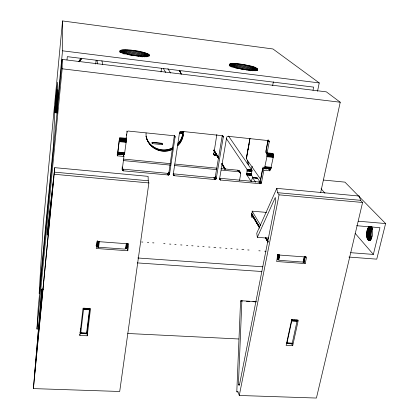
<?xml version="1.0" encoding="UTF-8"?>
<svg xmlns="http://www.w3.org/2000/svg" width="419" height="419" viewBox="0 0 419 419"><rect width="100%" height="100%" fill="white"/><g stroke="black" fill="none" stroke-linecap="round" stroke-linejoin="round"><path stroke-width="0.63" d="M62.551 20.95L43.277 223.61L39.161 293.541L53.517 144.408L54.7 112.172L56.335 92.934L57.539 82.203L56.795 110.338L62.525 50.814L62.551 20.95L272.958 48.971L319.236 82.925L317.518 91.263M246.529 158.293L246.304 158.717L260.723 179.452L263.064 167.066L264.07 168.407L264.499 168.26L266.955 156.711L267.018 153.983L265.861 152.238L268.139 140.187M38.92 329.098L36.961 328.999L62.159 68.8L62.185 59.425L326.354 91.85L340.228 102.226L320.708 192.41M367.123 238.207L371.522 238.568C370.595 235.289 370.862 231.639 372.287 228.544L367.887 228.172C366.452 231.628 365.038 239.301 369.673 240.438C373.319 237.311 373.539 230.796 371.192 226.799M146.074 132.98C145.074 146.331 161.205 155.512 172.602 149.274M291.807 343.821L292.253 343.151L297.029 321.294L297.05 319.797M124.448 154.569L117.566 153.951L124.448 154.569L126.229 141.575L125.972 137.788M291.619 343.627L286.381 343.371L286.758 343.486L287.005 342.894L291.729 321.001L291.755 319.503L292.933 319.566M117.603 153.993L119.483 138.254L126.276 138.951M33.394 388.596L54.769 167.652L148.111 176.357L148.237 180.778L148.881 182.935L119.703 391.482L33.394 388.596L41.853 289.236L43.267 289.079M259.9 181.72L257.371 178.07L252.542 177.609L251.18 181.542L246.76 174.786L247.126 169.501L226.176 138.291M253.238 177.907L251.421 175.069L251.824 169.962L228.517 136.039M123.38 156.125L123.547 154.831L123.935 156.481L122.275 169.486L122.468 170.303L123.16 170.821L168.679 175.011L169.585 173.958L175.048 137.16L174.409 135.311M86.529 333.603L89.645 308.216M268.359 238.186L257.324 237.316L275.273 197.49L275.796 200.753L239.417 385.103L238.401 384.831L241.873 300.784L256.229 301.649M257.324 237.316L256.763 233.205L276.807 188.361L359.413 196.066L360.471 200.313L362.587 202.482L316.418 398.05L239.291 395.473L238.128 392.179L236.793 391.77L240.574 300.936L241.873 300.784M264.169 168.448L270.726 168.873L273.219 157.35L273.136 154.208L266.882 153.564M223.259 137.092L222.939 136.039L222.18 135.677L181.071 131.288L179.966 131.666L179.552 132.441L173.262 174.356L173.429 175.158L174.377 175.723L214.785 179.526L215.858 179.159L216.267 178.415L223.259 137.092L222.259 135.583L215.324 176.682L214.921 177.42L213.858 177.787L173.147 173.812L173.833 175.545M80.438 328.166L80.678 333.514L83.685 308.18L89.635 308.51M36.961 328.999L38.197 308.044L62.185 59.425M127.245 243.628L126.308 248.388L126.664 243.701L125.993 248.64L126.8 247.776L127.245 243.628L126.329 243.69L125.993 248.64L124.49 249.09L98.266 247.194L97.072 246.639L96.841 244.628M48.536 234.944L47.237 234.844L47.556 230.597L54.769 167.652M267.16 152.851L265.908 151.275L267.971 140.176L269.239 141.695L267.16 152.851L273.267 153.485L273.02 154.768M41.968 289L34.327 377.65L53.831 177.426L47.237 234.844M66.998 59.88L67.312 56.654L313.663 87.115L313.009 90.321M127.648 243.732L126.8 247.776L126.742 246.524M213.669 154.066L213.674 154.815L216.853 134.436M95.705 64.039L96.124 60.263M79.856 335.441L83.051 308.216L90.509 308.63L87.225 335.797L79.856 335.441L79.814 334.336M126.805 246.409L126.983 247.435L127.622 243.444L127.24 246.702L127.633 243.884M277.409 258.109L278.473 259.738L279.688 260.367L303.366 262.095L304.068 261.828L305.147 256.376M119.881 52.003L120.143 50.657L121.835 50.06L125.695 49.83L131.776 50.212L138.427 51.191L144.304 52.574L148.195 54.082L149.3 55.256L148.017 56.088L144.503 56.439L133.321 55.512L123.521 53.244L120.604 51.909L120.023 50.788M119.996 51.872L120.143 50.657M96.606 246.576L97.281 240.946M120.085 52.354L120.305 50.537M120.3 52.239L120.52 50.421M97.072 246.639L97.69 240.951M120.562 52.134L120.782 50.317M97.198 246.781L97.742 241.093M89.907 308.709L87.037 332.492L87.225 335.797M97.391 246.911L98.062 241.365M120.866 52.035L121.086 50.222M97.643 247.032L98.313 241.48M121.149 52.553L121.437 50.133M97.941 247.126L98.612 241.574L99.282 241.684L98.606 247.236M121.541 52.475L121.835 50.06M98.266 247.194L98.942 241.643M121.908 53.009L122.275 49.992M122.385 52.951L122.751 49.94M122.83 53.506L123.27 49.898M123.385 53.47L123.825 49.861M123.904 54.046L124.417 49.84M124.527 54.035L125.04 49.83M125.176 54.03L125.695 49.83M125.862 54.035L126.376 49.84M126.569 54.056L127.088 49.861M127.229 54.685L127.821 49.892M127.989 54.721L128.581 49.934M129.356 49.992L128.764 54.774L139.407 56.282L140.019 51.511M129.555 54.837L130.147 50.055M123.935 156.481L117.372 155.837L119.64 137.631L126.25 138.312L127.036 132.121L127.957 131.021L173.916 135.73L175.001 136.589M130.361 54.91L130.953 50.128M131.178 54.989L131.776 50.212M132.006 55.083L132.603 50.301M126.983 247.435L127.465 243.544L126.8 247.776M132.839 55.182L133.436 50.406M133.671 55.292L134.274 50.516M134.509 55.408L135.117 50.636M135.347 55.538L135.95 50.767M136.18 55.675L136.783 50.898M123.668 155.889L123.83 154.595M126.292 135.258L126.454 133.991M137.003 55.816L137.61 51.045M137.82 55.963L138.427 51.191M138.621 56.12L139.234 51.348M140.176 56.455L140.794 51.678M141.543 51.851L140.925 56.628L141.653 56.806L142.271 52.029M142.355 56.984L142.979 52.207M143.109 56.575L143.654 52.391M143.759 56.759L144.304 52.574M127.638 243.811L127.313 246.32L127.627 243.921M144.372 56.953L144.922 52.763M145.032 56.544L145.503 52.951M145.576 56.738L146.048 53.145M146.09 56.926L146.561 53.333M146.64 56.518L147.032 53.522M147.148 56.109L147.462 53.711M147.535 56.298L147.849 53.899M147.881 56.486L148.195 54.082M148.258 56.067L148.494 54.261M148.593 55.643L148.75 54.439M148.797 55.816L148.96 54.611M148.954 55.989L149.117 54.784M149.07 56.151L149.227 54.947M125.642 248.828L126.329 243.69M127.868 243.649L127.287 248.001L127.79 250.751L96.239 248.472L97.072 241.522L128.717 243.868L127.79 250.751M127.13 247.074L127.622 243.444M161.001 72.026L161.514 68.334M152.228 143.623L152.416 142.292L162.446 143.324L162.258 144.649L152.228 143.623L151.814 142.465M122.468 170.303L122.091 168.574L123.071 169.15L167.443 173.346L168.291 173.152L168.925 172.23L174.341 135.636L175.048 137.16M177.682 145.775L178.305 145.152L177.75 143.942C181.003 140.643 182.679 136.102 183.051 131.54M178.305 145.152C181.919 141.543 183.443 136.437 183.831 131.461M278.106 254.495L277.514 257.727L278.284 254.632L278.52 254.757L277.703 258.46L277.472 257.35L278.106 254.495L277.703 258.46L278.017 259.146L279.101 254.962L279.735 255.066L278.74 259.963L277.593 258.12L278.473 259.738L279.735 255.066M257.476 69.266C253.186 71.754 247.116 69.523 242.318 69.203C238.202 67.92 231.911 68.051 229.345 64.4C233.996 62.431 239.542 64.212 244.413 64.673C247.419 65.993 257.69 65.862 257.266 70.434M229.251 65.443L229.444 64.275M229.397 65.327L229.591 64.159M229.492 65.804L229.785 64.055M229.727 65.704L230.021 63.955M229.911 66.202L230.298 63.871M230.235 66.123L230.628 63.793M230.602 66.055L230.995 63.73M230.916 66.579L231.398 63.678M231.361 66.532L231.848 63.63M231.749 67.077L232.336 63.599M278.52 254.757L277.844 258.811L277.231 257.79M232.273 67.056L232.854 63.578M232.828 67.04L233.409 63.568M233.414 67.04L234.001 63.568M234.032 67.05L234.619 63.578M234.582 67.648L235.269 63.604M235.253 67.679L235.939 63.636M235.855 68.297L236.635 63.683M236.573 68.349L237.358 63.735M238.097 63.803L237.311 68.417L238.065 68.491L238.851 63.877M239.626 63.966L238.835 68.575L247.535 70.078L248.336 65.469M239.616 68.669L240.406 64.06M240.406 68.774L241.197 64.165M241.208 68.884L241.999 64.28M242.009 69.009L242.8 64.4M242.816 69.14L243.607 64.531M243.617 69.276L244.413 64.673M244.418 69.423L245.215 64.819M245.209 69.58L246.011 64.971M245.995 69.737L246.796 65.134M246.77 69.905L247.577 65.301M248.278 70.256L249.085 65.647M249.006 70.439L249.813 65.825M249.708 70.622L250.52 66.013M250.394 70.816L251.206 66.197M251.154 70.429L251.866 66.391M251.782 70.622L252.495 66.579M252.385 70.816L253.097 66.773M253.055 70.439L253.668 66.967M253.589 70.633L254.207 67.16M254.092 70.827L254.705 67.354M254.658 70.444L255.171 67.548M255.082 70.638L255.595 67.737M255.464 70.827L255.983 67.925M255.909 70.434L256.323 68.108M256.313 70.036L256.627 68.292M256.569 70.214L256.884 68.465M256.779 70.387L257.093 68.637M257.051 69.968L257.261 68.805M257.172 70.13L257.376 68.962M257.24 70.287L257.449 69.119M239.516 180.505L240.647 174.215C240.721 172.539 239.49 170.523 237.772 170.208L220.897 168.569M246.304 158.717L249.897 138.527M246.388 158.356L249.991 138.459M246.76 157.01L246.99 155.727M247.226 154.443L247.802 151.233M248.038 149.95L248.268 148.666M248.498 147.383L249.08 144.178M249.315 142.895L249.546 141.606M247.147 163.363L247.729 160.147M248.2 164.74L248.661 162.216M272.638 85.722L273.356 81.873M220.394 179.976L219.43 178.232L259.136 181.993L260.314 180.908L262.65 168.543L263.87 170.214L261.514 182.642L260.325 183.732L220.672 180.034L219.923 179.688L219.608 178.683L226.653 137.453L227.067 136.688L228.156 136.316L268.197 140.585L268.93 140.946L269.239 141.695M263.87 170.214L269.936 170.811L270.307 168.883M279.101 254.962L278.226 259.461L277.666 258.528M239.291 395.473L279.075 194.84L277.514 192.677L276.807 188.361M277.593 258.094L278.284 254.632M303.073 262.084L304.194 256.884L305.189 256.627L304.068 261.828M303.366 262.095L304.487 256.889M303.623 262.069L304.744 256.868M303.833 262.011L304.953 256.81M303.979 261.933L305.205 256.507M305.173 263.567L306.577 257.062L277.975 254.941L276.64 261.503L305.173 263.567L303.744 261.398M292.698 345.717L298.281 320.21L291.645 319.838L286.13 345.397L292.698 345.717L291.614 343.59M350.698 252.688L373.35 254.417L379.939 227.685L356.653 225.715M323.515 180.055L344.931 182.134L385.606 223.552L376.754 259.152L348.927 257.062M251.128 169.307L252.374 166.296M78.84 61.53L81.213 58.183L81.323 59.126L79.222 61.86L79.128 60.907M367.887 228.172L369.27 226.475L370.532 226.579M81.323 59.126L81.857 58.676M146.446 137.27L146.037 136.081C148.19 147.745 162.902 153.511 172.858 147.645M183.328 131.985L180.128 132.153L180.678 133.263L182.611 133.284L182.056 132.174M257.371 178.07L254.721 178.023M236.793 391.77L238.097 391.812M238.401 384.831L239.71 384.878M80.799 333.053L86.691 333.341M286.936 343.14L292.184 343.402M80.762 333.267L86.654 333.555M286.853 343.344L292.101 343.601M80.652 333.315L85.879 333.571M80.663 333.451L86.623 333.713M286.465 343.501L292.012 343.742M80.678 333.514L86.592 333.791M286.565 343.564L291.907 343.816M127.753 333.487L238.799 338.981M79.725 332.136L80.946 332.194M80.83 332.791L86.728 333.079M287.005 342.894L292.253 343.151M83.664 308.499L89.619 308.829M291.813 320.085L297.113 320.378M83.638 308.834L89.593 309.164M291.807 320.399L297.108 320.697M83.611 309.164L89.566 309.494M291.781 320.713L297.076 321.006M83.575 309.473L89.53 309.803M291.729 321.001L297.029 321.294M291.797 319.781L292.97 319.844M294.148 319.912L297.092 320.074M240.574 300.936L242.522 301.057M246.414 301.287L249.661 301.486M252.903 301.68L256.15 301.874M41.853 289.236L43.152 289.314M137.778 257.989L262.802 266.793M137.275 262.902L261.802 271.507M95.977 245.712L97.281 245.806M276.985 258.926L278.274 259.021M141.528 241.978L142.832 242.072M147.394 242.418L148.698 242.512M152.61 242.805L153.909 242.905M163.688 243.638L164.992 243.732M169.554 244.078L170.852 244.172M174.765 244.466L176.069 244.565M180.631 244.906L181.935 245.005M186.497 245.345L187.801 245.445M191.708 245.738L193.012 245.833M197.574 246.178L198.878 246.272M202.786 246.566L204.09 246.665M208.652 247.006L209.956 247.105M213.868 247.399L215.822 247.545M219.729 247.839L221.033 247.933M225.595 248.278L226.899 248.373M230.811 248.666L232.11 248.766M236.672 249.106L237.976 249.205M241.889 249.499L243.842 249.645M247.755 249.939L249.054 250.033M258.832 250.766L260.136 250.866M264.698 251.206L266.002 251.306M367.61 239.349L370.763 239.605M367.803 239.652L370.328 239.857M368.013 239.914L370.532 240.118M368.228 240.129L370.118 240.281M368.453 240.302L370.349 240.454M368.689 240.427L369.951 240.527M368.93 240.501L370.443 240.632M366.625 233.404L371.014 233.765M366.599 233.991L370.993 234.352M366.594 234.572L370.988 234.933M366.609 235.143L371.004 235.504M366.646 235.703L371.04 236.065M366.704 236.253L371.098 236.609M366.782 236.777L371.176 237.138M366.876 237.285L371.276 237.641M366.986 237.762L371.391 238.118M367.269 238.626L371.674 238.982M367.432 239.008L371.213 239.312M367.688 228.591L372.088 228.957M367.505 229.041L371.899 229.408M367.332 229.523L371.732 229.89M367.18 230.026L371.574 230.392M367.039 230.555L371.433 230.921M366.918 231.105L371.313 231.466M366.819 231.665L371.208 232.032M366.735 232.241L371.124 232.603M366.667 232.823L371.061 233.184M251.41 215.272L252.715 215.382M369.024 226.648L372.177 226.915M368.783 226.873L371.931 227.135M253.778 217.293L251.232 217.079L252.338 211.181L266.531 212.402M368.547 227.135L371.69 227.402M368.317 227.444L372.093 227.758M368.097 227.789L372.496 228.156M358.308 221.211L385.606 223.552M54.444 172.141L148.237 180.778M277.514 192.677L360.471 200.313M54.381 174.288L148.881 182.935M279.075 194.84L362.587 202.482M252.385 177.672L257.439 178.133M247.241 170.512L251.945 170.968M247.22 170.784L251.924 171.24M247.179 171.052L251.882 171.507M123.558 159.089L170.282 163.635M174.823 164.08L217.005 168.187M123.238 160.55L170.612 165.144M174.503 165.521L216.686 169.611M221.227 170.051L238.751 171.753L240.349 172.696M246.76 173.351L251.458 173.806M246.718 173.618L251.416 174.068M246.697 173.89L251.395 174.341M246.686 174.157L251.384 174.608M246.697 174.398L251.395 174.854M246.718 174.613L251.421 175.069M246.76 174.786L251.463 175.236M246.812 174.901L251.515 175.357M118.038 152.107L124.815 152.778M265.065 166.689L271.303 167.307M117.99 152.469L124.762 153.139M264.991 167.029L271.229 167.647M117.938 152.804L124.71 153.474M264.908 167.349L271.145 167.967M117.886 153.108L124.658 153.773M264.813 167.637L271.051 168.249M117.833 153.375L124.605 154.04M264.714 167.883L270.946 168.501M117.781 153.595L124.548 154.265M264.604 168.092L270.836 168.71M117.734 153.773L124.495 154.443M264.499 168.26L270.726 168.873M118.766 153.983L121.835 154.286M123.06 154.407L124.359 154.658M263.98 168.312L270.197 168.925M264.07 168.407L270.611 168.988M119.399 154.422L122.364 154.716M263.855 168.658L266.872 168.957M247.126 169.501L251.824 169.962M247.179 169.616L251.877 170.077M247.22 169.789L251.919 170.245M247.241 169.999L251.945 170.46M247.252 170.245L251.955 170.706M213.727 154.339L214.795 155.517L217.299 155.852M119.509 139.742L126.313 140.444M267.113 154.889L273.371 155.528M119.488 140.108L126.292 140.805M267.113 155.239L273.377 155.884M119.462 140.491L126.266 141.187M267.092 155.606L273.361 156.25M119.425 140.878L126.229 141.575M267.06 155.978L273.329 156.622M119.384 141.266L126.192 141.962M267.018 156.35L273.282 156.989M119.342 141.643L126.145 142.34M266.955 156.711L273.219 157.35M214.119 155.051L213.397 153.804L214.334 154.36L216.56 154.606M265.861 152.238L267.107 152.369M266.798 153.427L273.052 154.072M119.509 138.39L126.297 139.087M119.52 138.579L126.318 139.276M266.955 153.752L273.214 154.396M119.53 138.809L126.329 139.511M267.018 153.983L273.277 154.627M119.53 139.087L126.334 139.789M267.065 154.25L273.324 154.894M152.437 142.528L161.797 143.487L162.258 144.649M119.525 139.401L126.329 140.098M267.097 154.553L273.356 155.198M179.384 133.127L180.678 133.263M54.994 108.065L56.884 108.275M54.947 108.657L57.471 108.93M54.905 109.212L57.429 109.49M54.863 109.741L57.393 110.019M54.826 110.239L57.356 110.511M54.795 110.7L57.324 110.972M54.763 111.124L57.298 111.396M54.742 111.512L57.277 111.789M54.721 111.863L57.256 112.135M54.7 112.172L57.241 112.449M54.69 112.444L57.23 112.721M54.68 112.674L57.225 112.952M55.455 102.493L57.34 102.702M55.392 103.252L57.277 103.462M55.324 104.001L57.214 104.211M55.266 104.734L57.152 104.944M55.203 105.447L57.094 105.651M55.146 106.138L57.036 106.342M55.093 106.803L56.984 107.013M55.041 107.447L56.932 107.657M56.036 96.098L57.293 96.239M55.957 96.904L57.214 97.046M55.884 97.716L57.141 97.857M55.811 98.523L57.068 98.664M55.737 99.329L56.994 99.471M55.664 100.131L56.921 100.272M55.596 100.927L57.476 101.136M55.523 101.717L57.408 101.927M56.628 89.975L57.885 90.116M56.555 90.687L57.817 90.834M56.481 91.421L57.743 91.562M56.408 92.17L57.665 92.316M56.335 92.934L57.592 93.076M56.261 93.715L57.518 93.856M56.183 94.5L57.44 94.642M56.109 95.296L57.366 95.438M62.159 68.8L340.228 102.226M62.525 50.814L319.236 82.925M252.542 177.609L255.7 182.281M321.074 188.77L324.945 193.175M355.108 233.294L373.35 254.417M268.144 140.03L269.092 141.166M268.087 140.014L269.197 141.418M267.951 140.459L269.218 141.978M179.196 70.245L180.343 71.879L181.275 74.378M268.684 169.135L269.936 170.811M260.314 180.908L261.514 182.642M260.236 181.17L261.43 182.909M260.094 181.417L261.294 183.155M259.906 181.631L261.1 183.375M259.675 181.804L260.869 183.548M259.413 181.925L260.608 183.669M259.136 181.993L260.325 183.732M258.853 181.993L260.047 183.737M180.343 71.879L179.348 70.324L181.108 73.728M222.557 135.52L223.227 136.521M179.987 71.487L180.641 72.477M222.274 135.295L223.275 136.804M180.243 72.099L180.898 73.095M239.17 170.9L240.501 172.968M239.359 171.151L240.606 173.267M238.945 170.685L239.93 172.23M238.683 170.507L239.668 172.047L239.616 171.717M240.008 172.544L240.668 173.576M238.401 170.365L239.38 171.905M238.092 170.266L239.071 171.806M237.772 170.208L238.751 171.753M277.614 258.34L278.473 259.738L279.421 255.03L278.226 259.461L277.624 258.403M167.914 68.653L170.575 73.047M252.065 211.05L260.707 225.485M268.019 237.699L268.684 238.809M213.947 149.845L218.933 158.262M221.929 163.31L225.249 168.92M251.52 213.229L259.832 227.25M266.149 237.908L267.814 240.71M213.92 150.122L218.571 157.984M221.897 163.593L225.218 169.208M251.473 213.549L259.78 227.58M265.761 237.683L268.092 241.616M214.449 151.112L215.109 152.233M215.775 153.359L218.435 157.848M222.421 164.583L223.086 165.709M223.751 166.83L224.746 168.517M251.987 214.544L253.317 216.785M254.312 218.472L255.312 220.153M255.978 221.279L256.638 222.4M257.303 223.526L258.303 225.207M258.963 226.328L259.628 227.454M265.609 237.557L266.274 238.678M266.94 239.804L267.935 241.485M213.936 150.4L218.587 158.267M221.913 163.881L224.903 168.941M251.484 213.884L259.628 227.742M265.62 237.872L268.102 241.973M213.989 150.667L218.645 158.539M221.965 164.164L224.956 169.224M251.547 214.203L259.675 228.009M265.337 237.589L268.003 242.098M213.748 150.358L218.54 158.482M222.06 164.416L224.867 169.182M251.636 214.47L259.612 227.973M265.258 237.531L267.919 242.03M214.617 154.407L215.345 155.653M214.334 154.36L215.062 155.606M277.2 257.743L278.017 259.146L278.797 254.872L277.844 258.811L277.326 257.874M214.072 154.276L214.795 155.517M213.821 154.15L214.549 155.397M213.596 153.993L214.324 155.239M163.441 68.611L165.667 72.445M219.708 178.29L220.672 180.034M219.42 178.552L220.137 179.856M219.278 178.609L219.923 179.688M215.324 176.682L216.267 178.415M215.251 176.954L216.188 178.688M215.109 177.2L216.047 178.939M214.921 177.42L215.858 179.159M214.69 177.593L215.623 179.332M214.423 177.719L215.356 179.458M214.14 177.782L215.073 179.521M213.858 177.787L214.785 179.526M278.179 258.874L278.74 259.963M182.679 134.001L183.265 135.169M181.411 132.21L181.966 133.321M182.532 134.845L183.113 136.018M180.767 132.2L181.322 133.31M182.344 135.683L182.925 136.856M182.113 136.515L182.694 137.694M181.841 137.332L182.422 138.516M181.532 138.139L182.108 139.323M181.181 138.93L181.762 140.119M180.799 139.71L181.375 140.899M180.374 140.47L180.95 141.664M179.919 141.208L180.489 142.408M179.426 141.926L179.992 143.13M178.897 142.622L179.463 143.827M178.337 143.293L178.903 144.503M174.351 135.347L175.058 136.872M172.073 148.043L172.424 148.865M171.266 148.405L171.795 149.635M170.444 148.729L170.968 149.965M169.611 149.017L170.13 150.253M168.763 149.269L169.281 150.505M167.909 149.478L168.417 150.714M167.045 149.651L167.548 150.887M166.17 149.782L166.673 151.023M165.296 149.876L165.793 151.112M164.416 149.929L164.913 151.165M173.686 173.99L174.377 175.723M173.403 173.927L174.095 175.666M163.541 149.939L164.028 151.18M173.152 174.22L173.607 175.378M162.661 149.913L163.148 151.154M161.786 149.845L162.273 151.086M160.922 149.735L161.399 150.976M168.925 172.23L169.585 173.958M160.058 149.588L160.535 150.83M168.852 172.502L169.512 174.231M168.716 172.754L169.376 174.487M168.527 172.974L169.187 174.707M168.291 173.152L168.951 174.885M159.21 149.4L159.676 150.641M168.024 173.277L168.679 175.011M167.736 173.34L168.391 175.079M158.366 149.174L158.832 150.411M167.443 173.346L168.098 175.084M157.539 148.907L158 150.149M156.727 148.604L157.183 149.84M155.931 148.263L156.381 149.499M155.15 147.886L155.601 149.122M154.391 147.472L154.841 148.708M153.658 147.027L154.103 148.258M152.945 146.54L153.385 147.771M152.259 146.027L152.694 147.252M151.594 145.477L152.029 146.702M150.966 144.901L151.395 146.121M150.363 144.293L150.788 145.513M149.787 143.654L150.217 144.874M149.253 142.994L149.672 144.209M148.745 142.303L149.164 143.518M148.274 141.591L148.693 142.8M147.839 140.857L148.258 142.067M147.441 140.103L147.86 141.308M146.236 136.913L146.65 138.102M147.079 139.328L147.498 140.527M146.477 137.731L147.174 139.737M126.763 131.116L127.036 132.121M101.89 60.823L102.76 64.51M123.071 169.15L123.453 170.879M122.783 169.087L123.16 170.821M122.102 166.924L122.657 169.465M122.51 168.967L122.887 170.701M122.28 168.794L122.652 170.523M122.091 168.899L122.338 170.051M117.142 154.737L117.372 155.837M96.909 60.205L97.674 63.887M127.114 244.649L127.35 245.937M80.72 58.665L80.825 59.608M80.259 59.179L80.359 60.127M79.84 59.728L79.94 60.676M79.463 60.305L79.558 61.253M277.991 254.354L277.472 257.35L277.991 254.354"/></g></svg>
